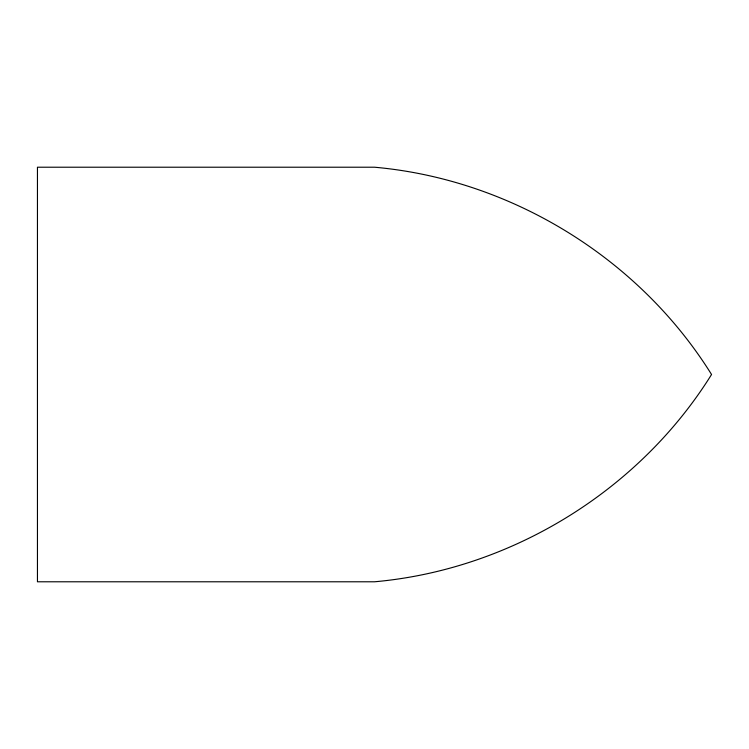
<?xml version="1.0" encoding="UTF-8"?>
<svg xmlns="http://www.w3.org/2000/svg" width="749" height="749" viewBox="0 0 749 749"><rect width="100%" height="100%" fill="white"/><g stroke="black" fill="none" stroke-linecap="round" stroke-linejoin="round"><path stroke-width="1.12" d="M711.55 374.5C639.131 490.82 510.987 569.633 374.5 581.786L37.45 581.786L37.45 167.214L374.5 167.214C510.987 179.367 639.131 258.18 711.55 374.5"/></g></svg>
